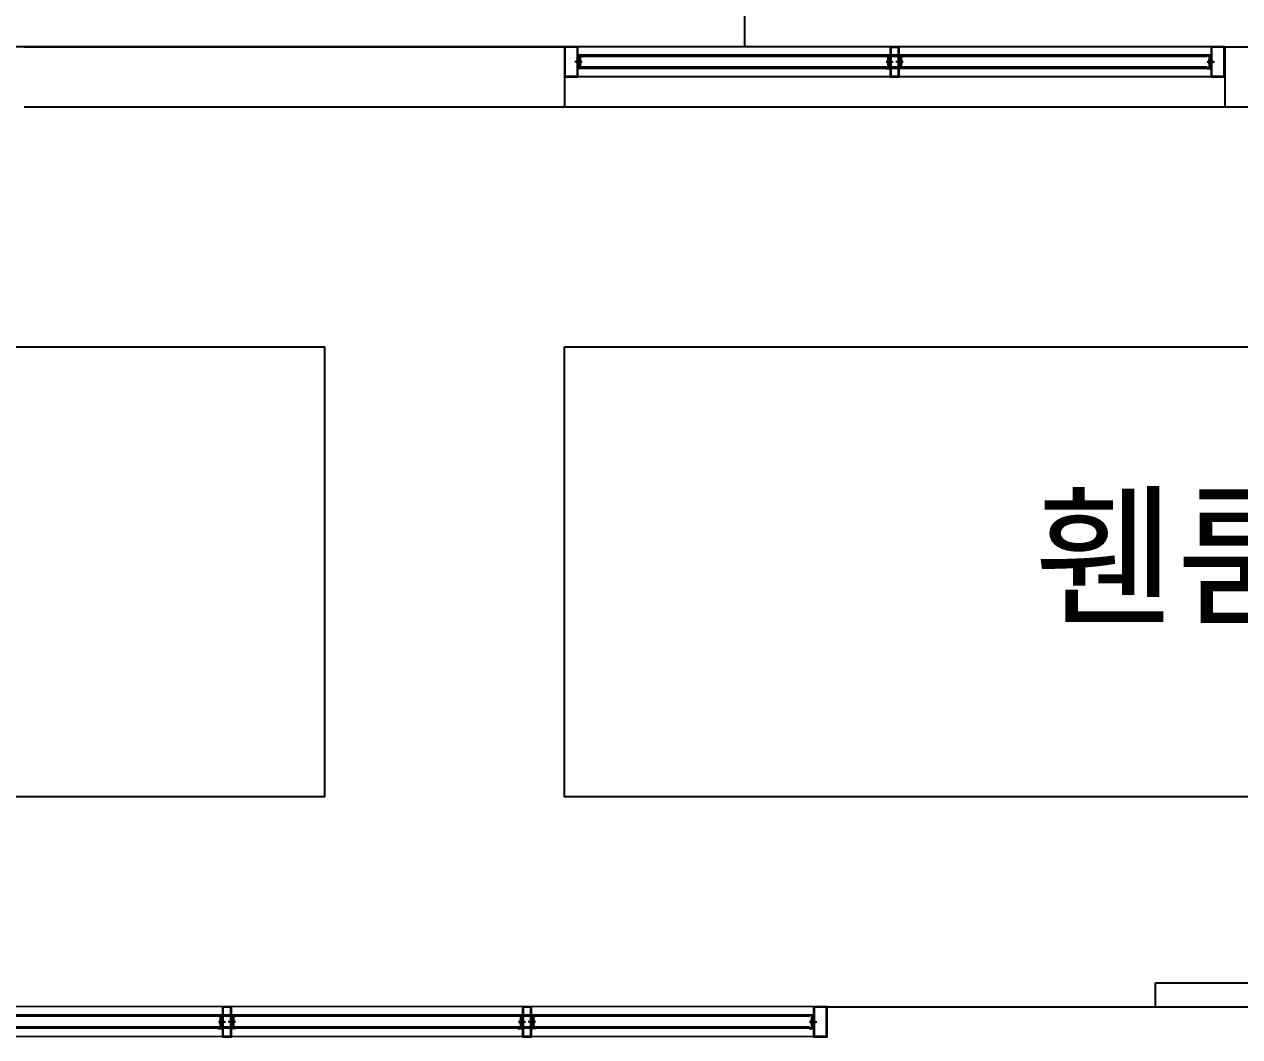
# Model space of a CAD drawing. Header units: millimetres. Extents: x -105683 to 94728, y -31127 to 151123.
# Drawn here: x 55775 to 59825, y -205 to 3170 of the extents above; entities that cross this region are included whole.
import ezdxf
from ezdxf.enums import TextEntityAlignment as Align

# ---------------------------------------------------------------- set-up
doc = ezdxf.new("R2010")
doc.units = ezdxf.units.MM
doc.layers.add('e-plan', color=9, linetype='Continuous')
doc.styles.add('xr_plan$0$USUN', font='malgun_0.ttf')

# ---------------------------------------------------------------- blocks, each defined once
blk = doc.blocks.new('xr_plan$0$확장형주차')
at = {"layer": 'e-plan'}
for p, q in [((2500, 5100), (2500, 0)), ((2500, 0), (0, 0))]:
    blk.add_line(p, q, dxfattribs=at)
blk = doc.blocks.new('Xref-지하1층')
at = {"layer": 'e-plan', "linetype": 'Continuous'}
for p, q in [((59300, 15000), (61100, 15000)), ((61100, 15000), (61100, 14800)), ((63300, 15000), (63300, 14800)), ((63300, 15000), (65100, 15000)), ((59300, 14800), (61100, 14800)), ((61100, 14800), (63300, 14800)), ((63300, 14800), (65100, 14800))]:
    blk.add_line(p, q, dxfattribs=at)
at = {"layer": 'e-plan'}
for p, q in [((63255, 15000), (61145, 15000)), ((63298.4, 14998.4), (63256.6, 14998.4)), ((61158.1, 14949.9), (61134.4, 14949.9)), ((61158.1, 14949.9), (61134.4, 14949.9)), ((61139.1, 14951.3), (61138.9, 14951.1)), ((61139.1, 14951.3), (61138.9, 14951.1)), ((61138.9, 14950.3), (61138.9, 14951.1)), ((61138.9, 14950.3), (61138.9, 14951.1)), ((61138.9, 14948.7), (61138.9, 14949.5)), ((61138.9, 14948.7), (61138.9, 14949.5)), ((61139.1, 14948.5), (61138.9, 14948.7)), ((61139.1, 14948.5), (61138.9, 14948.7)), ((61139.6, 14951.8), (61139.4, 14951.6)), ((61139.6, 14951.8), (61139.4, 14951.6)), ((61139.6, 14948), (61139.4, 14948.2)), ((61139.6, 14948), (61139.4, 14948.2)), ((61139.6, 14951.8), (61140.9, 14951.8)), ((61139.6, 14950.6), (61139.6, 14951.8)), ((61139.6, 14951.8), (61140.9, 14951.8)), ((61139.6, 14950.6), (61139.6, 14951.8)), ((61139.6, 14951), (61140.9, 14951)), ((61139.6, 14951), (61140.9, 14951)), ((61139.6, 14948), (61139.6, 14949.2)), ((61139.6, 14948), (61139.6, 14949.2)), ((61139.6, 14948.8), (61140.9, 14948.8)), ((61139.6, 14948.8), (61140.9, 14948.8)), ((61139.6, 14948), (61140.9, 14948)), ((61139.6, 14948), (61140.9, 14948)), ((61142.4, 14951.8), (61145, 14951.8)), ((61142.4, 14951.8), (61145, 14951.8)), ((61142.4, 14951), (61145, 14951)), ((61142.4, 14951), (61145, 14951)), ((61142.4, 14948.8), (61145, 14948.8)), ((61142.4, 14948.8), (61145, 14948.8)), ((61142.4, 14948), (61145, 14948)), ((61142.4, 14948), (61145, 14948)), ((63240, 14972.2), (61145, 14972.2)), ((61145, 14970.2), (61145, 14972.2)), ((61145, 14972.2), (61160, 14972.2)), ((61145, 14970.2), (61145, 14972.2)), ((61145, 14972.2), (61160, 14972.2)), ((61146.6, 14970.2), (61145, 14970.2)), ((61146.6, 14970.2), (61145, 14970.2)), ((63240, 14968), (61145, 14968)), ((61146.6, 14970.6), (61150.4, 14970.6)), ((61146.6, 14970.2), (61146.6, 14970.6)), ((61146.6, 14970.6), (61150.4, 14970.6)), ((61146.6, 14970.2), (61146.6, 14970.6)), ((61146.6, 14951.8), (61149.2, 14951.8)), ((61146.6, 14951.8), (61149.2, 14951.8)), ((61146.6, 14951), (61149.2, 14951)), ((61146.6, 14951), (61149.2, 14951)), ((61146.6, 14948.8), (61149.2, 14948.8)), ((61146.6, 14948.8), (61149.2, 14948.8)), ((61146.6, 14948), (61149.2, 14948)), ((61146.6, 14948), (61149.2, 14948)), ((61150.4, 14970.6), (61150.4, 14929.4)), ((61150.4, 14970.6), (61150.4, 14929.4)), ((61150.7, 14951.8), (61152, 14951.8)), ((61150.7, 14951.8), (61152, 14951.8)), ((61150.7, 14951), (61152, 14951)), ((61150.7, 14951), (61152, 14951)), ((61150.7, 14948.8), (61152, 14948.8)), ((61150.7, 14948.8), (61152, 14948.8)), ((61150.7, 14948), (61152, 14948)), ((61150.7, 14948), (61152, 14948)), ((61152, 14970.6), (61158.4, 14970.6)), ((61152, 14970.6), (61152, 14929.4)), ((61152, 14970.6), (61158.4, 14970.6)), ((61152, 14970.6), (61152, 14929.4)), ((61152, 14953.7), (61152, 14946.1)), ((61153.2, 14953.7), (61152, 14953.7)), ((61152, 14953.7), (61152, 14946.1)), ((61153.2, 14953.7), (61152, 14953.7)), ((61152, 14946.1), (61153.2, 14946.1)), ((61152, 14946.1), (61153.2, 14946.1)), ((61153.2, 14953.7), (61154, 14953.5)), ((61153.2, 14953.7), (61154, 14953.5)), ((61154, 14946.3), (61153.2, 14946.1)), ((61154, 14946.3), (61153.2, 14946.1)), ((61153.3, 14950.1), (61154.2, 14950.5)), ((61153.3, 14950.1), (61154.2, 14950.5)), ((61153.3, 14950.1), (61153.3, 14949.7)), ((61153.3, 14950.1), (61153.3, 14949.7)), ((61153.3, 14949.7), (61154.2, 14949.4)), ((61153.3, 14949.7), (61154.2, 14949.4)), ((61154, 14953.5), (61154.7, 14953)), ((61154, 14953.5), (61154.7, 14953)), ((61154.7, 14946.8), (61154, 14946.3)), ((61154.7, 14946.8), (61154, 14946.3)), ((61154.2, 14950.5), (61154.8, 14951.2)), ((61154.2, 14950.5), (61154.8, 14951.2)), ((61154.2, 14949.4), (61154.9, 14948.5)), ((61154.2, 14949.4), (61154.9, 14948.5)), ((61154.7, 14953), (61155.2, 14952.3)), ((61154.7, 14953), (61155.2, 14952.3)), ((61155.2, 14947.5), (61154.7, 14946.8)), ((61155.2, 14947.5), (61154.7, 14946.8)), ((61154.8, 14951.2), (61155.2, 14952.3)), ((61154.8, 14951.2), (61155.2, 14952.3)), ((61154.9, 14948.5), (61155.2, 14947.5)), ((61154.9, 14948.5), (61155.2, 14947.5)), ((61155.2, 14952.3), (61155.4, 14950.8)), ((61155.2, 14952.3), (61155.4, 14950.8)), ((61155.4, 14949), (61155.2, 14947.5)), ((61155.4, 14949), (61155.2, 14947.5)), ((61155.4, 14950.8), (61155.4, 14949)), ((61155.4, 14950.8), (61155.4, 14949)), ((61158.4, 14970.6), (61158.4, 14968)), ((61158.4, 14970.6), (61158.4, 14968)), ((61158.4, 14968), (61160, 14968)), ((61158.4, 14968), (61160, 14968)), ((61160, 14972.2), (61160, 14968)), ((61160, 14972.2), (61160, 14968)), ((62185, 14972.2), (62170, 14972.2)), ((62170, 14972.2), (62170, 14968)), ((62185, 14972.2), (62170, 14972.2)), ((62170, 14972.2), (62170, 14968)), ((62171.6, 14968), (62170, 14968)), ((62171.6, 14968), (62170, 14968)), ((62171.6, 14970.6), (62171.6, 14968)), ((62178, 14970.6), (62171.6, 14970.6)), ((62171.6, 14970.6), (62171.6, 14968)), ((62178, 14970.6), (62171.6, 14970.6)), ((62171.9, 14949.9), (62195.6, 14949.9)), ((62171.9, 14949.9), (62195.6, 14949.9)), ((62174.8, 14952.3), (62174.6, 14950.8)), ((62174.8, 14952.3), (62174.6, 14950.8)), ((62174.6, 14950.8), (62174.6, 14949)), ((62174.6, 14950.8), (62174.6, 14949)), ((62174.6, 14949), (62174.8, 14947.5)), ((62174.6, 14949), (62174.8, 14947.5)), ((62175.3, 14953), (62174.8, 14952.3)), ((62175.3, 14953), (62174.8, 14952.3)), ((62175.2, 14951.2), (62174.8, 14952.3)), ((62175.2, 14951.2), (62174.8, 14952.3)), ((62175.1, 14948.5), (62174.8, 14947.5)), ((62175.1, 14948.5), (62174.8, 14947.5)), ((62174.8, 14947.5), (62175.3, 14946.8)), ((62174.8, 14947.5), (62175.3, 14946.8)), ((62175.8, 14949.4), (62175.1, 14948.5)), ((62175.8, 14949.4), (62175.1, 14948.5)), ((62175.8, 14950.5), (62175.2, 14951.2)), ((62175.8, 14950.5), (62175.2, 14951.2)), ((62176, 14953.5), (62175.3, 14953)), ((62176, 14953.5), (62175.3, 14953)), ((62175.3, 14946.8), (62176, 14946.3)), ((62175.3, 14946.8), (62176, 14946.3)), ((62176.7, 14950.1), (62175.8, 14950.5)), ((62176.7, 14950.1), (62175.8, 14950.5)), ((62176.7, 14949.7), (62175.8, 14949.4)), ((62176.7, 14949.7), (62175.8, 14949.4)), ((62176.8, 14953.7), (62176, 14953.5)), ((62176.8, 14953.7), (62176, 14953.5)), ((62176, 14946.3), (62176.8, 14946.1)), ((62176, 14946.3), (62176.8, 14946.1)), ((62176.7, 14950.1), (62176.7, 14949.7)), ((62176.7, 14950.1), (62176.7, 14949.7)), ((62176.8, 14953.7), (62178, 14953.7)), ((62176.8, 14953.7), (62178, 14953.7)), ((62178, 14946.1), (62176.8, 14946.1)), ((62178, 14946.1), (62176.8, 14946.1)), ((62178, 14970.6), (62178, 14929.4)), ((62178, 14970.6), (62178, 14929.4)), ((62178, 14953.7), (62178, 14946.1)), ((62178, 14953.7), (62178, 14946.1)), ((62179.3, 14951.8), (62178, 14951.8)), ((62179.3, 14951.8), (62178, 14951.8)), ((62179.3, 14951), (62178, 14951)), ((62179.3, 14951), (62178, 14951)), ((62179.3, 14948.8), (62178, 14948.8)), ((62179.3, 14948.8), (62178, 14948.8)), ((62179.3, 14948), (62178, 14948)), ((62179.3, 14948), (62178, 14948)), ((62183.4, 14970.6), (62179.6, 14970.6)), ((62179.6, 14970.6), (62179.6, 14929.4)), ((62183.4, 14970.6), (62179.6, 14970.6)), ((62179.6, 14970.6), (62179.6, 14929.4)), ((62183.5, 14951.8), (62180.8, 14951.8)), ((62183.5, 14951.8), (62180.8, 14951.8)), ((62183.5, 14951), (62180.8, 14951)), ((62183.5, 14951), (62180.8, 14951)), ((62183.5, 14948.8), (62180.8, 14948.8)), ((62183.5, 14948.8), (62180.8, 14948.8)), ((62183.5, 14948), (62180.8, 14948)), ((62183.5, 14948), (62180.8, 14948)), ((62183.4, 14970.2), (62183.4, 14970.6)), ((62183.4, 14970.2), (62183.4, 14970.6)), ((62183.4, 14970.2), (62185, 14970.2)), ((62183.4, 14970.2), (62185, 14970.2)), ((62185, 14970.2), (62185, 14972.2)), ((62185, 14970.2), (62185, 14972.2)), ((62187.6, 14951.8), (62185, 14951.8)), ((62187.6, 14951.8), (62185, 14951.8)), ((62187.6, 14951), (62185, 14951)), ((62187.6, 14951), (62185, 14951)), ((62187.6, 14948.8), (62185, 14948.8)), ((62187.6, 14948.8), (62185, 14948.8)), ((62187.6, 14948), (62185, 14948)), ((62187.6, 14948), (62185, 14948)), ((62190.4, 14951.8), (62189.1, 14951.8)), ((62190.4, 14951.8), (62189.1, 14951.8)), ((62190.4, 14951), (62189.1, 14951)), ((62190.4, 14951), (62189.1, 14951)), ((62190.4, 14948.8), (62189.1, 14948.8)), ((62190.4, 14948.8), (62189.1, 14948.8)), ((62190.4, 14948), (62189.1, 14948)), ((62190.4, 14948), (62189.1, 14948)), ((62190.4, 14950.6), (62190.4, 14951.8)), ((62190.4, 14951.8), (62190.6, 14951.6)), ((62190.4, 14950.6), (62190.4, 14951.8)), ((62190.4, 14951.8), (62190.6, 14951.6)), ((62190.4, 14948), (62190.4, 14949.2)), ((62190.4, 14948), (62190.4, 14949.2)), ((62190.4, 14948), (62190.6, 14948.2)), ((62190.4, 14948), (62190.6, 14948.2)), ((62190.9, 14951.3), (62191.1, 14951.1)), ((62190.9, 14951.3), (62191.1, 14951.1)), ((62190.9, 14948.5), (62191.1, 14948.7)), ((62190.9, 14948.5), (62191.1, 14948.7)), ((62191.1, 14950.3), (62191.1, 14951.1)), ((62191.1, 14950.3), (62191.1, 14951.1)), ((62191.1, 14948.7), (62191.1, 14949.5)), ((62191.1, 14948.7), (62191.1, 14949.5)), ((62228.1, 14949.9), (62204.4, 14949.9)), ((62228.1, 14949.9), (62204.4, 14949.9)), ((62209.1, 14951.3), (62208.9, 14951.1)), ((62209.1, 14951.3), (62208.9, 14951.1)), ((62208.9, 14950.3), (62208.9, 14951.1)), ((62208.9, 14950.3), (62208.9, 14951.1)), ((62208.9, 14948.7), (62208.9, 14949.5)), ((62208.9, 14948.7), (62208.9, 14949.5)), ((62209.1, 14948.5), (62208.9, 14948.7)), ((62209.1, 14948.5), (62208.9, 14948.7)), ((62209.6, 14951.8), (62209.4, 14951.6)), ((62209.6, 14951.8), (62209.4, 14951.6)), ((62209.6, 14948), (62209.4, 14948.2)), ((62209.6, 14948), (62209.4, 14948.2)), ((62209.6, 14951.8), (62210.9, 14951.8)), ((62209.6, 14950.6), (62209.6, 14951.8)), ((62209.6, 14951.8), (62210.9, 14951.8)), ((62209.6, 14950.6), (62209.6, 14951.8)), ((62209.6, 14951), (62210.9, 14951)), ((62209.6, 14951), (62210.9, 14951)), ((62209.6, 14948), (62209.6, 14949.2)), ((62209.6, 14948), (62209.6, 14949.2)), ((62209.6, 14948.8), (62210.9, 14948.8)), ((62209.6, 14948.8), (62210.9, 14948.8)), ((62209.6, 14948), (62210.9, 14948)), ((62209.6, 14948), (62210.9, 14948)), ((62212.4, 14951.8), (62215, 14951.8)), ((62212.4, 14951.8), (62215, 14951.8)), ((62212.4, 14951), (62215, 14951)), ((62212.4, 14951), (62215, 14951)), ((62212.4, 14948.8), (62215, 14948.8)), ((62212.4, 14948.8), (62215, 14948.8)), ((62212.4, 14948), (62215, 14948)), ((62212.4, 14948), (62215, 14948)), ((62215, 14970.2), (62215, 14972.2)), ((62215, 14972.2), (62230, 14972.2)), ((62215, 14970.2), (62215, 14972.2)), ((62215, 14972.2), (62230, 14972.2)), ((62216.6, 14970.2), (62215, 14970.2)), ((62216.6, 14970.2), (62215, 14970.2)), ((62216.6, 14970.6), (62220.4, 14970.6)), ((62216.6, 14970.2), (62216.6, 14970.6)), ((62216.6, 14970.6), (62220.4, 14970.6)), ((62216.6, 14970.2), (62216.6, 14970.6)), ((62216.6, 14951.8), (62219.2, 14951.8)), ((62216.6, 14951.8), (62219.2, 14951.8)), ((62216.6, 14951), (62219.2, 14951)), ((62216.6, 14951), (62219.2, 14951)), ((62216.6, 14948.8), (62219.2, 14948.8)), ((62216.6, 14948.8), (62219.2, 14948.8)), ((62216.6, 14948), (62219.2, 14948)), ((62216.6, 14948), (62219.2, 14948)), ((62220.4, 14970.6), (62220.4, 14929.4)), ((62220.4, 14970.6), (62220.4, 14929.4)), ((62220.7, 14951.8), (62222, 14951.8)), ((62220.7, 14951.8), (62222, 14951.8)), ((62220.7, 14951), (62222, 14951)), ((62220.7, 14951), (62222, 14951)), ((62220.7, 14948.8), (62222, 14948.8)), ((62220.7, 14948.8), (62222, 14948.8)), ((62220.7, 14948), (62222, 14948)), ((62220.7, 14948), (62222, 14948)), ((62222, 14970.6), (62228.4, 14970.6)), ((62222, 14970.6), (62222, 14929.4)), ((62222, 14970.6), (62228.4, 14970.6)), ((62222, 14970.6), (62222, 14929.4)), ((62222, 14953.7), (62222, 14946.1)), ((62223.2, 14953.7), (62222, 14953.7)), ((62222, 14953.7), (62222, 14946.1)), ((62223.2, 14953.7), (62222, 14953.7)), ((62222, 14946.1), (62223.2, 14946.1)), ((62222, 14946.1), (62223.2, 14946.1)), ((62223.2, 14953.7), (62224, 14953.5)), ((62223.2, 14953.7), (62224, 14953.5)), ((62224, 14946.3), (62223.2, 14946.1)), ((62224, 14946.3), (62223.2, 14946.1)), ((62223.3, 14950.1), (62224.2, 14950.5)), ((62223.3, 14950.1), (62224.2, 14950.5)), ((62223.3, 14950.1), (62223.3, 14949.7)), ((62223.3, 14950.1), (62223.3, 14949.7)), ((62223.3, 14949.7), (62224.2, 14949.4)), ((62223.3, 14949.7), (62224.2, 14949.4)), ((62224, 14953.5), (62224.7, 14953)), ((62224, 14953.5), (62224.7, 14953)), ((62224.7, 14946.8), (62224, 14946.3)), ((62224.7, 14946.8), (62224, 14946.3)), ((62224.2, 14950.5), (62224.8, 14951.2)), ((62224.2, 14950.5), (62224.8, 14951.2)), ((62224.2, 14949.4), (62224.9, 14948.5)), ((62224.2, 14949.4), (62224.9, 14948.5)), ((62224.7, 14953), (62225.2, 14952.3)), ((62224.7, 14953), (62225.2, 14952.3)), ((62225.2, 14947.5), (62224.7, 14946.8)), ((62225.2, 14947.5), (62224.7, 14946.8)), ((62224.8, 14951.2), (62225.2, 14952.3)), ((62224.8, 14951.2), (62225.2, 14952.3)), ((62224.9, 14948.5), (62225.2, 14947.5)), ((62224.9, 14948.5), (62225.2, 14947.5)), ((62225.2, 14952.3), (62225.4, 14950.8)), ((62225.2, 14952.3), (62225.4, 14950.8)), ((62225.4, 14949), (62225.2, 14947.5)), ((62225.4, 14949), (62225.2, 14947.5)), ((62225.4, 14950.8), (62225.4, 14949)), ((62225.4, 14950.8), (62225.4, 14949)), ((62228.4, 14970.6), (62228.4, 14968)), ((62228.4, 14970.6), (62228.4, 14968)), ((62228.4, 14968), (62230, 14968)), ((62228.4, 14968), (62230, 14968)), ((62230, 14972.2), (62230, 14968)), ((62230, 14972.2), (62230, 14968)), ((63255, 14972.2), (63240, 14972.2)), ((63240, 14972.2), (63240, 14968)), ((63255, 14972.2), (63240, 14972.2)), ((63240, 14972.2), (63240, 14968)), ((63241.6, 14968), (63240, 14968)), ((63241.6, 14968), (63240, 14968)), ((63248, 14970.6), (63241.6, 14970.6)), ((63241.6, 14970.6), (63241.6, 14968)), ((63248, 14970.6), (63241.6, 14970.6)), ((63241.6, 14970.6), (63241.6, 14968)), ((63241.9, 14949.9), (63265.6, 14949.9)), ((63241.9, 14949.9), (63265.6, 14949.9)), ((63244.8, 14952.3), (63244.6, 14950.8)), ((63244.8, 14952.3), (63244.6, 14950.8)), ((63244.6, 14950.8), (63244.6, 14949)), ((63244.6, 14950.8), (63244.6, 14949)), ((63244.6, 14949), (63244.8, 14947.5)), ((63244.6, 14949), (63244.8, 14947.5)), ((63245.3, 14953), (63244.8, 14952.3)), ((63245.3, 14953), (63244.8, 14952.3)), ((63245.2, 14951.2), (63244.8, 14952.3)), ((63245.2, 14951.2), (63244.8, 14952.3)), ((63245.1, 14948.5), (63244.8, 14947.5)), ((63245.1, 14948.5), (63244.8, 14947.5)), ((63244.8, 14947.5), (63245.3, 14946.8)), ((63244.8, 14947.5), (63245.3, 14946.8)), ((63245.8, 14949.4), (63245.1, 14948.5)), ((63245.8, 14949.4), (63245.1, 14948.5)), ((63245.8, 14950.5), (63245.2, 14951.2)), ((63245.8, 14950.5), (63245.2, 14951.2)), ((63246, 14953.5), (63245.3, 14953)), ((63246, 14953.5), (63245.3, 14953)), ((63245.3, 14946.8), (63246, 14946.3)), ((63245.3, 14946.8), (63246, 14946.3)), ((63246.7, 14950.1), (63245.8, 14950.5)), ((63246.7, 14950.1), (63245.8, 14950.5)), ((63246.7, 14949.7), (63245.8, 14949.4)), ((63246.7, 14949.7), (63245.8, 14949.4)), ((63246.8, 14953.7), (63246, 14953.5)), ((63246.8, 14953.7), (63246, 14953.5)), ((63246, 14946.3), (63246.8, 14946.1)), ((63246, 14946.3), (63246.8, 14946.1)), ((63246.7, 14950.1), (63246.7, 14949.7)), ((63246.7, 14950.1), (63246.7, 14949.7)), ((63246.8, 14953.7), (63248, 14953.7)), ((63246.8, 14953.7), (63248, 14953.7)), ((63248, 14946.1), (63246.8, 14946.1)), ((63248, 14946.1), (63246.8, 14946.1)), ((63248, 14970.6), (63248, 14929.4)), ((63248, 14970.6), (63248, 14929.4)), ((63248, 14953.7), (63248, 14946.1)), ((63248, 14953.7), (63248, 14946.1)), ((63249.3, 14951.8), (63248, 14951.8)), ((63249.3, 14951.8), (63248, 14951.8)), ((63249.3, 14951), (63248, 14951)), ((63249.3, 14951), (63248, 14951)), ((63249.3, 14948.8), (63248, 14948.8)), ((63249.3, 14948.8), (63248, 14948.8)), ((63249.3, 14948), (63248, 14948)), ((63249.3, 14948), (63248, 14948)), ((63253.4, 14970.6), (63249.6, 14970.6)), ((63249.6, 14970.6), (63249.6, 14929.4)), ((63253.4, 14970.6), (63249.6, 14970.6)), ((63249.6, 14970.6), (63249.6, 14929.4)), ((63253.5, 14951.8), (63250.8, 14951.8)), ((63253.5, 14951.8), (63250.8, 14951.8)), ((63253.5, 14951), (63250.8, 14951)), ((63253.5, 14951), (63250.8, 14951)), ((63253.5, 14948.8), (63250.8, 14948.8)), ((63253.5, 14948.8), (63250.8, 14948.8)), ((63253.5, 14948), (63250.8, 14948)), ((63253.5, 14948), (63250.8, 14948)), ((63253.4, 14970.2), (63253.4, 14970.6)), ((63253.4, 14970.2), (63253.4, 14970.6)), ((63253.4, 14970.2), (63255, 14970.2)), ((63253.4, 14970.2), (63255, 14970.2)), ((63255, 14970.2), (63255, 14972.2)), ((63255, 14970.2), (63255, 14972.2)), ((63257.6, 14951.8), (63255, 14951.8)), ((63257.6, 14951.8), (63255, 14951.8)), ((63257.6, 14951), (63255, 14951)), ((63257.6, 14951), (63255, 14951)), ((63257.6, 14948.8), (63255, 14948.8)), ((63257.6, 14948.8), (63255, 14948.8)), ((63257.6, 14948), (63255, 14948)), ((63257.6, 14948), (63255, 14948)), ((63260.4, 14951.8), (63259.1, 14951.8)), ((63260.4, 14951.8), (63259.1, 14951.8)), ((63260.4, 14951), (63259.1, 14951)), ((63260.4, 14951), (63259.1, 14951)), ((63260.4, 14948.8), (63259.1, 14948.8)), ((63260.4, 14948.8), (63259.1, 14948.8)), ((63260.4, 14948), (63259.1, 14948)), ((63260.4, 14948), (63259.1, 14948)), ((63260.4, 14950.6), (63260.4, 14951.8)), ((63260.4, 14951.8), (63260.6, 14951.6)), ((63260.4, 14950.6), (63260.4, 14951.8)), ((63260.4, 14951.8), (63260.6, 14951.6)), ((63260.4, 14948), (63260.4, 14949.2)), ((63260.4, 14948), (63260.4, 14949.2)), ((63260.4, 14948), (63260.6, 14948.2)), ((63260.4, 14948), (63260.6, 14948.2)), ((63260.9, 14951.3), (63261.1, 14951.1)), ((63260.9, 14951.3), (63261.1, 14951.1)), ((63260.9, 14948.5), (63261.1, 14948.7)), ((63260.9, 14948.5), (63261.1, 14948.7)), ((63261.1, 14950.3), (63261.1, 14951.1)), ((63261.1, 14950.3), (63261.1, 14951.1)), ((63261.1, 14948.7), (63261.1, 14949.5)), ((63261.1, 14948.7), (63261.1, 14949.5)), ((63240, 14932), (61145, 14932)), ((61145, 14927.8), (61145, 14929.8)), ((61146.6, 14929.8), (61145, 14929.8)), ((61145, 14927.8), (61145, 14929.8)), ((61146.6, 14929.8), (61145, 14929.8)), ((63240, 14927.8), (61145, 14927.8)), ((61160, 14927.8), (61145, 14927.8)), ((61160, 14927.8), (61145, 14927.8)), ((61146.6, 14929.4), (61146.6, 14929.8)), ((61146.6, 14929.4), (61146.6, 14929.8)), ((61150.4, 14929.4), (61146.6, 14929.4)), ((61150.4, 14929.4), (61146.6, 14929.4)), ((61158.4, 14929.4), (61152, 14929.4)), ((61158.4, 14929.4), (61152, 14929.4)), ((61158.4, 14932), (61158.4, 14929.4)), ((61158.4, 14932), (61160, 14932)), ((61158.4, 14932), (61158.4, 14929.4)), ((61158.4, 14932), (61160, 14932)), ((61160, 14932), (61160, 14927.8)), ((61160, 14932), (61160, 14927.8)), ((62170, 14932), (62170, 14927.8)), ((62171.6, 14932), (62170, 14932)), ((62170, 14932), (62170, 14927.8)), ((62171.6, 14932), (62170, 14932)), ((62170, 14927.8), (62185, 14927.8)), ((62170, 14927.8), (62185, 14927.8)), ((62171.6, 14932), (62171.6, 14929.4)), ((62171.6, 14932), (62171.6, 14929.4)), ((62171.6, 14929.4), (62178, 14929.4)), ((62171.6, 14929.4), (62178, 14929.4)), ((62179.6, 14929.4), (62183.4, 14929.4)), ((62179.6, 14929.4), (62183.4, 14929.4)), ((62183.4, 14929.4), (62183.4, 14929.8)), ((62183.4, 14929.8), (62185, 14929.8)), ((62183.4, 14929.4), (62183.4, 14929.8)), ((62183.4, 14929.8), (62185, 14929.8)), ((62185, 14927.8), (62185, 14929.8)), ((62185, 14927.8), (62185, 14929.8)), ((62215, 14927.8), (62215, 14929.8)), ((62216.6, 14929.8), (62215, 14929.8)), ((62215, 14927.8), (62215, 14929.8)), ((62216.6, 14929.8), (62215, 14929.8)), ((62230, 14927.8), (62215, 14927.8)), ((62230, 14927.8), (62215, 14927.8)), ((62216.6, 14929.4), (62216.6, 14929.8)), ((62216.6, 14929.4), (62216.6, 14929.8)), ((62220.4, 14929.4), (62216.6, 14929.4)), ((62220.4, 14929.4), (62216.6, 14929.4)), ((62228.4, 14929.4), (62222, 14929.4)), ((62228.4, 14929.4), (62222, 14929.4)), ((62228.4, 14932), (62228.4, 14929.4)), ((62228.4, 14932), (62230, 14932)), ((62228.4, 14932), (62228.4, 14929.4)), ((62228.4, 14932), (62230, 14932)), ((62230, 14932), (62230, 14927.8)), ((62230, 14932), (62230, 14927.8)), ((63240, 14932), (63240, 14927.8)), ((63241.6, 14932), (63240, 14932)), ((63240, 14932), (63240, 14927.8)), ((63241.6, 14932), (63240, 14932)), ((63240, 14927.8), (63255, 14927.8)), ((63240, 14927.8), (63255, 14927.8)), ((63241.6, 14932), (63241.6, 14929.4)), ((63241.6, 14932), (63241.6, 14929.4)), ((63241.6, 14929.4), (63248, 14929.4)), ((63241.6, 14929.4), (63248, 14929.4)), ((63249.6, 14929.4), (63253.4, 14929.4)), ((63249.6, 14929.4), (63253.4, 14929.4)), ((63253.4, 14929.4), (63253.4, 14929.8)), ((63253.4, 14929.8), (63255, 14929.8)), ((63253.4, 14929.4), (63253.4, 14929.8)), ((63253.4, 14929.8), (63255, 14929.8)), ((63255, 14927.8), (63255, 14929.8)), ((63255, 14927.8), (63255, 14929.8)), ((63255, 14900), (61145, 14900)), ((63255, 14900), (63300, 14900)), ((63256.6, 14901.6), (63298.4, 14901.6)), ((63070, 11800), (63070, 11880)), ((63070, 11880), (69100, 11880)), ((61930, 11800), (58020, 11800.5)), ((61975, 11800), (70750, 11800)), ((61915, 11772.2), (58020, 11772.8)), ((61915, 11768), (58020, 11768.6)), ((59960, 11772.2), (59945, 11772.2)), ((59945, 11772.2), (59945, 11768)), ((59960, 11772.2), (59945, 11772.2)), ((59945, 11772.2), (59945, 11768)), ((59946.6, 11768), (59945, 11768)), ((59946.6, 11768), (59945, 11768)), ((59946.6, 11770.6), (59946.6, 11768)), ((59953, 11770.6), (59946.6, 11770.6)), ((59946.6, 11770.6), (59946.6, 11768)), ((59953, 11770.6), (59946.6, 11770.6)), ((59946.9, 11749.9), (59970.6, 11749.9)), ((59946.9, 11749.9), (59970.6, 11749.9)), ((59949.8, 11752.3), (59949.6, 11750.8)), ((59949.8, 11752.3), (59949.6, 11750.8)), ((59949.6, 11750.8), (59949.6, 11749)), ((59949.6, 11750.8), (59949.6, 11749)), ((59949.6, 11749), (59949.8, 11747.5)), ((59949.6, 11749), (59949.8, 11747.5)), ((59950.3, 11753), (59949.8, 11752.3)), ((59950.3, 11753), (59949.8, 11752.3)), ((59950.2, 11751.2), (59949.8, 11752.3)), ((59950.2, 11751.2), (59949.8, 11752.3)), ((59950.1, 11748.5), (59949.8, 11747.5)), ((59950.1, 11748.5), (59949.8, 11747.5)), ((59949.8, 11747.5), (59950.3, 11746.8)), ((59949.8, 11747.5), (59950.3, 11746.8)), ((59950.8, 11749.4), (59950.1, 11748.5)), ((59950.8, 11749.4), (59950.1, 11748.5)), ((59950.8, 11750.5), (59950.2, 11751.2)), ((59950.8, 11750.5), (59950.2, 11751.2)), ((59951, 11753.5), (59950.3, 11753)), ((59951, 11753.5), (59950.3, 11753)), ((59950.3, 11746.8), (59951, 11746.3)), ((59950.3, 11746.8), (59951, 11746.3)), ((59951.7, 11750.1), (59950.8, 11750.5)), ((59951.7, 11750.1), (59950.8, 11750.5)), ((59951.7, 11749.7), (59950.8, 11749.4)), ((59951.7, 11749.7), (59950.8, 11749.4)), ((59951.8, 11753.7), (59951, 11753.5)), ((59951.8, 11753.7), (59951, 11753.5)), ((59951, 11746.3), (59951.8, 11746.1)), ((59951, 11746.3), (59951.8, 11746.1)), ((59951.7, 11750.1), (59951.7, 11749.7)), ((59951.7, 11750.1), (59951.7, 11749.7)), ((59951.8, 11753.7), (59953, 11753.7)), ((59951.8, 11753.7), (59953, 11753.7)), ((59953, 11746.1), (59951.8, 11746.1)), ((59953, 11746.1), (59951.8, 11746.1)), ((59953, 11770.6), (59953, 11729.4)), ((59953, 11770.6), (59953, 11729.4)), ((59953, 11753.7), (59953, 11746.1)), ((59953, 11753.7), (59953, 11746.1)), ((59954.3, 11751.8), (59953, 11751.8)), ((59954.3, 11751.8), (59953, 11751.8)), ((59954.3, 11751), (59953, 11751)), ((59954.3, 11751), (59953, 11751)), ((59954.3, 11748.8), (59953, 11748.8)), ((59954.3, 11748.8), (59953, 11748.8)), ((59954.3, 11748), (59953, 11748)), ((59954.3, 11748), (59953, 11748)), ((59958.4, 11770.6), (59954.6, 11770.6)), ((59954.6, 11770.6), (59954.6, 11729.4)), ((59958.4, 11770.6), (59954.6, 11770.6)), ((59954.6, 11770.6), (59954.6, 11729.4)), ((59958.5, 11751.8), (59955.8, 11751.8)), ((59958.5, 11751.8), (59955.8, 11751.8)), ((59958.5, 11751), (59955.8, 11751)), ((59958.5, 11751), (59955.8, 11751)), ((59958.5, 11748.8), (59955.8, 11748.8)), ((59958.5, 11748.8), (59955.8, 11748.8)), ((59958.5, 11748), (59955.8, 11748)), ((59958.5, 11748), (59955.8, 11748)), ((59958.4, 11770.2), (59958.4, 11770.6)), ((59958.4, 11770.2), (59958.4, 11770.6)), ((59958.4, 11770.2), (59960, 11770.2)), ((59958.4, 11770.2), (59960, 11770.2)), ((59960, 11770.2), (59960, 11772.2)), ((59960, 11770.2), (59960, 11772.2)), ((59962.6, 11751.8), (59960, 11751.8)), ((59962.6, 11751.8), (59960, 11751.8)), ((59962.6, 11751), (59960, 11751)), ((59962.6, 11751), (59960, 11751)), ((59962.6, 11748.8), (59960, 11748.8)), ((59962.6, 11748.8), (59960, 11748.8)), ((59962.6, 11748), (59960, 11748)), ((59962.6, 11748), (59960, 11748)), ((59965.4, 11751.8), (59964.1, 11751.8)), ((59965.4, 11751.8), (59964.1, 11751.8)), ((59965.4, 11751), (59964.1, 11751)), ((59965.4, 11751), (59964.1, 11751)), ((59965.4, 11748.8), (59964.1, 11748.8)), ((59965.4, 11748.8), (59964.1, 11748.8)), ((59965.4, 11748), (59964.1, 11748)), ((59965.4, 11748), (59964.1, 11748)), ((59965.4, 11750.6), (59965.4, 11751.8)), ((59965.4, 11751.8), (59965.6, 11751.6)), ((59965.4, 11750.6), (59965.4, 11751.8)), ((59965.4, 11751.8), (59965.6, 11751.6)), ((59965.4, 11748), (59965.4, 11749.2)), ((59965.4, 11748), (59965.4, 11749.2)), ((59965.4, 11748), (59965.6, 11748.2)), ((59965.4, 11748), (59965.6, 11748.2)), ((59965.9, 11751.3), (59966.1, 11751.1)), ((59965.9, 11751.3), (59966.1, 11751.1)), ((59965.9, 11748.5), (59966.1, 11748.7)), ((59965.9, 11748.5), (59966.1, 11748.7)), ((59966.1, 11750.3), (59966.1, 11751.1)), ((59966.1, 11750.3), (59966.1, 11751.1)), ((59966.1, 11748.7), (59966.1, 11749.5)), ((59966.1, 11748.7), (59966.1, 11749.5)), ((60003.1, 11749.9), (59979.4, 11749.9)), ((60003.1, 11749.9), (59979.4, 11749.9)), ((59984.1, 11751.3), (59983.9, 11751.1)), ((59984.1, 11751.3), (59983.9, 11751.1)), ((59983.9, 11750.3), (59983.9, 11751.1)), ((59983.9, 11750.3), (59983.9, 11751.1)), ((59983.9, 11748.7), (59983.9, 11749.5)), ((59983.9, 11748.7), (59983.9, 11749.5)), ((59984.1, 11748.5), (59983.9, 11748.7)), ((59984.1, 11748.5), (59983.9, 11748.7)), ((59984.6, 11751.8), (59984.4, 11751.6)), ((59984.6, 11751.8), (59984.4, 11751.6)), ((59984.6, 11748), (59984.4, 11748.2)), ((59984.6, 11748), (59984.4, 11748.2)), ((59984.6, 11751.8), (59985.9, 11751.8)), ((59984.6, 11750.6), (59984.6, 11751.8)), ((59984.6, 11751.8), (59985.9, 11751.8)), ((59984.6, 11750.6), (59984.6, 11751.8)), ((59984.6, 11751), (59985.9, 11751)), ((59984.6, 11751), (59985.9, 11751)), ((59984.6, 11748), (59984.6, 11749.2)), ((59984.6, 11748), (59984.6, 11749.2)), ((59984.6, 11748.8), (59985.9, 11748.8)), ((59984.6, 11748.8), (59985.9, 11748.8)), ((59984.6, 11748), (59985.9, 11748)), ((59984.6, 11748), (59985.9, 11748)), ((59987.4, 11751.8), (59990, 11751.8)), ((59987.4, 11751.8), (59990, 11751.8)), ((59987.4, 11751), (59990, 11751)), ((59987.4, 11751), (59990, 11751)), ((59987.4, 11748.8), (59990, 11748.8)), ((59987.4, 11748.8), (59990, 11748.8)), ((59987.4, 11748), (59990, 11748)), ((59987.4, 11748), (59990, 11748)), ((59990, 11770.2), (59990, 11772.2)), ((59990, 11772.2), (60005, 11772.2)), ((59990, 11770.2), (59990, 11772.2)), ((59990, 11772.2), (60005, 11772.2)), ((59991.6, 11770.2), (59990, 11770.2)), ((59991.6, 11770.2), (59990, 11770.2)), ((59991.6, 11770.6), (59995.4, 11770.6)), ((59991.6, 11770.2), (59991.6, 11770.6)), ((59991.6, 11770.6), (59995.4, 11770.6)), ((59991.6, 11770.2), (59991.6, 11770.6)), ((59991.6, 11751.8), (59994.2, 11751.8)), ((59991.6, 11751.8), (59994.2, 11751.8)), ((59991.6, 11751), (59994.2, 11751)), ((59991.6, 11751), (59994.2, 11751)), ((59991.6, 11748.8), (59994.2, 11748.8)), ((59991.6, 11748.8), (59994.2, 11748.8)), ((59991.6, 11748), (59994.2, 11748)), ((59991.6, 11748), (59994.2, 11748)), ((59995.4, 11770.6), (59995.4, 11729.4)), ((59995.4, 11770.6), (59995.4, 11729.4)), ((59995.7, 11751.8), (59997, 11751.8)), ((59995.7, 11751.8), (59997, 11751.8)), ((59995.7, 11751), (59997, 11751)), ((59995.7, 11751), (59997, 11751)), ((59995.7, 11748.8), (59997, 11748.8)), ((59995.7, 11748.8), (59997, 11748.8)), ((59995.7, 11748), (59997, 11748)), ((59995.7, 11748), (59997, 11748)), ((59997, 11770.6), (60003.4, 11770.6)), ((59997, 11770.6), (59997, 11729.4)), ((59997, 11770.6), (60003.4, 11770.6)), ((59997, 11770.6), (59997, 11729.4)), ((59997, 11753.7), (59997, 11746.1)), ((59998.2, 11753.7), (59997, 11753.7)), ((59997, 11753.7), (59997, 11746.1)), ((59998.2, 11753.7), (59997, 11753.7)), ((59997, 11746.1), (59998.2, 11746.1)), ((59997, 11746.1), (59998.2, 11746.1)), ((59998.2, 11753.7), (59999, 11753.5)), ((59998.2, 11753.7), (59999, 11753.5)), ((59999, 11746.3), (59998.2, 11746.1)), ((59999, 11746.3), (59998.2, 11746.1)), ((59998.3, 11750.1), (59999.2, 11750.5)), ((59998.3, 11750.1), (59999.2, 11750.5)), ((59998.3, 11750.1), (59998.3, 11749.7)), ((59998.3, 11750.1), (59998.3, 11749.7)), ((59998.3, 11749.7), (59999.2, 11749.4)), ((59998.3, 11749.7), (59999.2, 11749.4)), ((59999, 11753.5), (59999.7, 11753)), ((59999, 11753.5), (59999.7, 11753)), ((59999.7, 11746.8), (59999, 11746.3)), ((59999.7, 11746.8), (59999, 11746.3)), ((59999.2, 11750.5), (59999.8, 11751.2)), ((59999.2, 11750.5), (59999.8, 11751.2)), ((59999.2, 11749.4), (59999.9, 11748.5)), ((59999.2, 11749.4), (59999.9, 11748.5)), ((59999.7, 11753), (60000.2, 11752.3)), ((59999.7, 11753), (60000.2, 11752.3)), ((60000.2, 11747.5), (59999.7, 11746.8)), ((60000.2, 11747.5), (59999.7, 11746.8)), ((59999.8, 11751.2), (60000.2, 11752.3)), ((59999.8, 11751.2), (60000.2, 11752.3)), ((59999.9, 11748.5), (60000.2, 11747.5)), ((59999.9, 11748.5), (60000.2, 11747.5)), ((60000.2, 11752.3), (60000.4, 11750.8)), ((60000.2, 11752.3), (60000.4, 11750.8)), ((60000.4, 11749), (60000.2, 11747.5)), ((60000.4, 11749), (60000.2, 11747.5)), ((60000.4, 11750.8), (60000.4, 11749)), ((60000.4, 11750.8), (60000.4, 11749)), ((60003.4, 11770.6), (60003.4, 11768)), ((60003.4, 11770.6), (60003.4, 11768)), ((60003.4, 11768), (60005, 11768)), ((60003.4, 11768), (60005, 11768)), ((60005, 11772.2), (60005, 11768)), ((60005, 11772.2), (60005, 11768)), ((60960, 11772.2), (60945, 11772.2)), ((60945, 11772.2), (60945, 11768)), ((60960, 11772.2), (60945, 11772.2)), ((60945, 11772.2), (60945, 11768)), ((60946.6, 11768), (60945, 11768)), ((60946.6, 11768), (60945, 11768)), ((60946.6, 11770.6), (60946.6, 11768)), ((60953, 11770.6), (60946.6, 11770.6)), ((60946.6, 11770.6), (60946.6, 11768)), ((60953, 11770.6), (60946.6, 11770.6)), ((60946.9, 11749.9), (60970.6, 11749.9)), ((60946.9, 11749.9), (60970.6, 11749.9)), ((60949.8, 11752.3), (60949.6, 11750.8)), ((60949.8, 11752.3), (60949.6, 11750.8)), ((60949.6, 11750.8), (60949.6, 11749)), ((60949.6, 11750.8), (60949.6, 11749)), ((60949.6, 11749), (60949.8, 11747.5)), ((60949.6, 11749), (60949.8, 11747.5)), ((60950.3, 11753), (60949.8, 11752.3)), ((60950.3, 11753), (60949.8, 11752.3)), ((60950.2, 11751.2), (60949.8, 11752.3)), ((60950.2, 11751.2), (60949.8, 11752.3)), ((60950.1, 11748.5), (60949.8, 11747.5)), ((60950.1, 11748.5), (60949.8, 11747.5)), ((60949.8, 11747.5), (60950.3, 11746.8)), ((60949.8, 11747.5), (60950.3, 11746.8)), ((60950.8, 11749.4), (60950.1, 11748.5)), ((60950.8, 11749.4), (60950.1, 11748.5)), ((60950.8, 11750.5), (60950.2, 11751.2)), ((60950.8, 11750.5), (60950.2, 11751.2)), ((60951, 11753.5), (60950.3, 11753)), ((60951, 11753.5), (60950.3, 11753)), ((60950.3, 11746.8), (60951, 11746.3)), ((60950.3, 11746.8), (60951, 11746.3)), ((60951.7, 11750.1), (60950.8, 11750.5)), ((60951.7, 11750.1), (60950.8, 11750.5)), ((60951.7, 11749.7), (60950.8, 11749.4)), ((60951.7, 11749.7), (60950.8, 11749.4)), ((60951.8, 11753.7), (60951, 11753.5)), ((60951.8, 11753.7), (60951, 11753.5)), ((60951, 11746.3), (60951.8, 11746.1)), ((60951, 11746.3), (60951.8, 11746.1)), ((60951.7, 11750.1), (60951.7, 11749.7)), ((60951.7, 11750.1), (60951.7, 11749.7)), ((60951.8, 11753.7), (60953, 11753.7)), ((60951.8, 11753.7), (60953, 11753.7)), ((60953, 11746.1), (60951.8, 11746.1)), ((60953, 11746.1), (60951.8, 11746.1)), ((60953, 11770.6), (60953, 11729.4)), ((60953, 11770.6), (60953, 11729.4)), ((60953, 11753.7), (60953, 11746.1)), ((60953, 11753.7), (60953, 11746.1)), ((60954.3, 11751.8), (60953, 11751.8)), ((60954.3, 11751.8), (60953, 11751.8)), ((60954.3, 11751), (60953, 11751)), ((60954.3, 11751), (60953, 11751)), ((60954.3, 11748.8), (60953, 11748.8)), ((60954.3, 11748.8), (60953, 11748.8)), ((60954.3, 11748), (60953, 11748)), ((60954.3, 11748), (60953, 11748)), ((60958.4, 11770.6), (60954.6, 11770.6)), ((60954.6, 11770.6), (60954.6, 11729.4)), ((60958.4, 11770.6), (60954.6, 11770.6)), ((60954.6, 11770.6), (60954.6, 11729.4)), ((60958.5, 11751.8), (60955.8, 11751.8)), ((60958.5, 11751.8), (60955.8, 11751.8)), ((60958.5, 11751), (60955.8, 11751)), ((60958.5, 11751), (60955.8, 11751)), ((60958.5, 11748.8), (60955.8, 11748.8)), ((60958.5, 11748.8), (60955.8, 11748.8)), ((60958.5, 11748), (60955.8, 11748)), ((60958.5, 11748), (60955.8, 11748)), ((60958.4, 11770.2), (60958.4, 11770.6)), ((60958.4, 11770.2), (60958.4, 11770.6)), ((60958.4, 11770.2), (60960, 11770.2)), ((60958.4, 11770.2), (60960, 11770.2)), ((60960, 11770.2), (60960, 11772.2)), ((60960, 11770.2), (60960, 11772.2)), ((60962.6, 11751.8), (60960, 11751.8)), ((60962.6, 11751.8), (60960, 11751.8)), ((60962.6, 11751), (60960, 11751)), ((60962.6, 11751), (60960, 11751)), ((60962.6, 11748.8), (60960, 11748.8)), ((60962.6, 11748.8), (60960, 11748.8)), ((60962.6, 11748), (60960, 11748)), ((60962.6, 11748), (60960, 11748)), ((60965.4, 11751.8), (60964.1, 11751.8)), ((60965.4, 11751.8), (60964.1, 11751.8)), ((60965.4, 11751), (60964.1, 11751)), ((60965.4, 11751), (60964.1, 11751)), ((60965.4, 11748.8), (60964.1, 11748.8)), ((60965.4, 11748.8), (60964.1, 11748.8)), ((60965.4, 11748), (60964.1, 11748)), ((60965.4, 11748), (60964.1, 11748)), ((60965.4, 11750.6), (60965.4, 11751.8)), ((60965.4, 11751.8), (60965.6, 11751.6)), ((60965.4, 11750.6), (60965.4, 11751.8)), ((60965.4, 11751.8), (60965.6, 11751.6)), ((60965.4, 11748), (60965.4, 11749.2)), ((60965.4, 11748), (60965.4, 11749.2)), ((60965.4, 11748), (60965.6, 11748.2)), ((60965.4, 11748), (60965.6, 11748.2)), ((60965.9, 11751.3), (60966.1, 11751.1)), ((60965.9, 11751.3), (60966.1, 11751.1)), ((60965.9, 11748.5), (60966.1, 11748.7)), ((60965.9, 11748.5), (60966.1, 11748.7)), ((60966.1, 11750.3), (60966.1, 11751.1)), ((60966.1, 11750.3), (60966.1, 11751.1)), ((60966.1, 11748.7), (60966.1, 11749.5)), ((60966.1, 11748.7), (60966.1, 11749.5)), ((61003.1, 11749.9), (60979.4, 11749.9)), ((61003.1, 11749.9), (60979.4, 11749.9)), ((60984.1, 11751.3), (60983.9, 11751.1)), ((60984.1, 11751.3), (60983.9, 11751.1)), ((60983.9, 11750.3), (60983.9, 11751.1)), ((60983.9, 11750.3), (60983.9, 11751.1)), ((60983.9, 11748.7), (60983.9, 11749.5)), ((60983.9, 11748.7), (60983.9, 11749.5)), ((60984.1, 11748.5), (60983.9, 11748.7)), ((60984.1, 11748.5), (60983.9, 11748.7)), ((60984.6, 11751.8), (60984.4, 11751.6)), ((60984.6, 11751.8), (60984.4, 11751.6)), ((60984.6, 11748), (60984.4, 11748.2)), ((60984.6, 11748), (60984.4, 11748.2)), ((60984.6, 11751.8), (60985.9, 11751.8)), ((60984.6, 11750.6), (60984.6, 11751.8)), ((60984.6, 11751.8), (60985.9, 11751.8)), ((60984.6, 11750.6), (60984.6, 11751.8)), ((60984.6, 11751), (60985.9, 11751)), ((60984.6, 11751), (60985.9, 11751)), ((60984.6, 11748), (60984.6, 11749.2)), ((60984.6, 11748), (60984.6, 11749.2)), ((60984.6, 11748.8), (60985.9, 11748.8)), ((60984.6, 11748.8), (60985.9, 11748.8)), ((60984.6, 11748), (60985.9, 11748)), ((60984.6, 11748), (60985.9, 11748)), ((60987.4, 11751.8), (60990, 11751.8)), ((60987.4, 11751.8), (60990, 11751.8)), ((60987.4, 11751), (60990, 11751)), ((60987.4, 11751), (60990, 11751)), ((60987.4, 11748.8), (60990, 11748.8)), ((60987.4, 11748.8), (60990, 11748.8)), ((60987.4, 11748), (60990, 11748)), ((60987.4, 11748), (60990, 11748)), ((60990, 11770.2), (60990, 11772.2)), ((60990, 11772.2), (61005, 11772.2)), ((60990, 11770.2), (60990, 11772.2)), ((60990, 11772.2), (61005, 11772.2)), ((60991.6, 11770.2), (60990, 11770.2)), ((60991.6, 11770.2), (60990, 11770.2)), ((60991.6, 11770.6), (60995.4, 11770.6)), ((60991.6, 11770.2), (60991.6, 11770.6)), ((60991.6, 11770.6), (60995.4, 11770.6)), ((60991.6, 11770.2), (60991.6, 11770.6)), ((60991.6, 11751.8), (60994.2, 11751.8)), ((60991.6, 11751.8), (60994.2, 11751.8)), ((60991.6, 11751), (60994.2, 11751)), ((60991.6, 11751), (60994.2, 11751)), ((60991.6, 11748.8), (60994.2, 11748.8)), ((60991.6, 11748.8), (60994.2, 11748.8)), ((60991.6, 11748), (60994.2, 11748)), ((60991.6, 11748), (60994.2, 11748)), ((60995.4, 11770.6), (60995.4, 11729.4)), ((60995.4, 11770.6), (60995.4, 11729.4)), ((60995.7, 11751.8), (60997, 11751.8)), ((60995.7, 11751.8), (60997, 11751.8)), ((60995.7, 11751), (60997, 11751)), ((60995.7, 11751), (60997, 11751)), ((60995.7, 11748.8), (60997, 11748.8)), ((60995.7, 11748.8), (60997, 11748.8)), ((60995.7, 11748), (60997, 11748)), ((60995.7, 11748), (60997, 11748)), ((60997, 11770.6), (61003.4, 11770.6)), ((60997, 11770.6), (60997, 11729.4)), ((60997, 11770.6), (61003.4, 11770.6)), ((60997, 11770.6), (60997, 11729.4)), ((60997, 11753.7), (60997, 11746.1)), ((60998.2, 11753.7), (60997, 11753.7)), ((60997, 11753.7), (60997, 11746.1)), ((60998.2, 11753.7), (60997, 11753.7)), ((60997, 11746.1), (60998.2, 11746.1)), ((60997, 11746.1), (60998.2, 11746.1)), ((60998.2, 11753.7), (60999, 11753.5)), ((60998.2, 11753.7), (60999, 11753.5)), ((60999, 11746.3), (60998.2, 11746.1)), ((60999, 11746.3), (60998.2, 11746.1)), ((60998.3, 11750.1), (60999.2, 11750.5)), ((60998.3, 11750.1), (60999.2, 11750.5)), ((60998.3, 11750.1), (60998.3, 11749.7)), ((60998.3, 11750.1), (60998.3, 11749.7)), ((60998.3, 11749.7), (60999.2, 11749.4)), ((60998.3, 11749.7), (60999.2, 11749.4)), ((60999, 11753.5), (60999.7, 11753)), ((60999, 11753.5), (60999.7, 11753)), ((60999.7, 11746.8), (60999, 11746.3)), ((60999.7, 11746.8), (60999, 11746.3)), ((60999.2, 11750.5), (60999.8, 11751.2)), ((60999.2, 11750.5), (60999.8, 11751.2)), ((60999.2, 11749.4), (60999.9, 11748.5)), ((60999.2, 11749.4), (60999.9, 11748.5)), ((60999.7, 11753), (61000.2, 11752.3)), ((60999.7, 11753), (61000.2, 11752.3)), ((61000.2, 11747.5), (60999.7, 11746.8)), ((61000.2, 11747.5), (60999.7, 11746.8)), ((60999.8, 11751.2), (61000.2, 11752.3)), ((60999.8, 11751.2), (61000.2, 11752.3)), ((60999.9, 11748.5), (61000.2, 11747.5)), ((60999.9, 11748.5), (61000.2, 11747.5)), ((61000.2, 11752.3), (61000.4, 11750.8)), ((61000.2, 11752.3), (61000.4, 11750.8)), ((61000.4, 11749), (61000.2, 11747.5)), ((61000.4, 11749), (61000.2, 11747.5)), ((61000.4, 11750.8), (61000.4, 11749)), ((61000.4, 11750.8), (61000.4, 11749)), ((61003.4, 11770.6), (61003.4, 11768)), ((61003.4, 11770.6), (61003.4, 11768)), ((61003.4, 11768), (61005, 11768)), ((61003.4, 11768), (61005, 11768)), ((61005, 11772.2), (61005, 11768)), ((61005, 11772.2), (61005, 11768)), ((61930, 11772.2), (61915, 11772.2)), ((61915, 11772.2), (61915, 11768)), ((61930, 11772.2), (61915, 11772.2)), ((61915, 11772.2), (61915, 11768)), ((61916.6, 11768), (61915, 11768)), ((61916.6, 11768), (61915, 11768)), ((61923, 11770.6), (61916.6, 11770.6)), ((61916.6, 11770.6), (61916.6, 11768)), ((61923, 11770.6), (61916.6, 11770.6)), ((61916.6, 11770.6), (61916.6, 11768)), ((61916.9, 11749.9), (61940.6, 11749.9)), ((61916.9, 11749.9), (61940.6, 11749.9)), ((61919.8, 11752.3), (61919.6, 11750.8)), ((61919.8, 11752.3), (61919.6, 11750.8)), ((61919.6, 11750.8), (61919.6, 11749)), ((61919.6, 11750.8), (61919.6, 11749)), ((61919.6, 11749), (61919.8, 11747.5)), ((61919.6, 11749), (61919.8, 11747.5)), ((61920.3, 11753), (61919.8, 11752.3)), ((61920.3, 11753), (61919.8, 11752.3)), ((61920.2, 11751.2), (61919.8, 11752.3)), ((61920.2, 11751.2), (61919.8, 11752.3)), ((61920.1, 11748.5), (61919.8, 11747.5)), ((61920.1, 11748.5), (61919.8, 11747.5)), ((61919.8, 11747.5), (61920.3, 11746.8)), ((61919.8, 11747.5), (61920.3, 11746.8)), ((61920.8, 11749.4), (61920.1, 11748.5)), ((61920.8, 11749.4), (61920.1, 11748.5)), ((61920.8, 11750.5), (61920.2, 11751.2)), ((61920.8, 11750.5), (61920.2, 11751.2)), ((61921, 11753.5), (61920.3, 11753)), ((61921, 11753.5), (61920.3, 11753)), ((61920.3, 11746.8), (61921, 11746.3)), ((61920.3, 11746.8), (61921, 11746.3)), ((61921.7, 11750.1), (61920.8, 11750.5)), ((61921.7, 11750.1), (61920.8, 11750.5)), ((61921.7, 11749.7), (61920.8, 11749.4)), ((61921.7, 11749.7), (61920.8, 11749.4)), ((61921.8, 11753.7), (61921, 11753.5)), ((61921.8, 11753.7), (61921, 11753.5)), ((61921, 11746.3), (61921.8, 11746.1)), ((61921, 11746.3), (61921.8, 11746.1)), ((61921.7, 11750.1), (61921.7, 11749.7)), ((61921.7, 11750.1), (61921.7, 11749.7)), ((61921.8, 11753.7), (61923, 11753.7)), ((61921.8, 11753.7), (61923, 11753.7)), ((61923, 11746.1), (61921.8, 11746.1)), ((61923, 11746.1), (61921.8, 11746.1)), ((61923, 11770.6), (61923, 11729.4)), ((61923, 11770.6), (61923, 11729.4)), ((61923, 11753.7), (61923, 11746.1)), ((61923, 11753.7), (61923, 11746.1)), ((61924.3, 11751.8), (61923, 11751.8)), ((61924.3, 11751.8), (61923, 11751.8)), ((61924.3, 11751), (61923, 11751)), ((61924.3, 11751), (61923, 11751)), ((61924.3, 11748.8), (61923, 11748.8)), ((61924.3, 11748.8), (61923, 11748.8)), ((61924.3, 11748), (61923, 11748)), ((61924.3, 11748), (61923, 11748)), ((61928.4, 11770.6), (61924.6, 11770.6)), ((61924.6, 11770.6), (61924.6, 11729.4)), ((61928.4, 11770.6), (61924.6, 11770.6)), ((61924.6, 11770.6), (61924.6, 11729.4)), ((61928.5, 11751.8), (61925.8, 11751.8)), ((61928.5, 11751.8), (61925.8, 11751.8)), ((61928.5, 11751), (61925.8, 11751)), ((61928.5, 11751), (61925.8, 11751)), ((61928.5, 11748.8), (61925.8, 11748.8)), ((61928.5, 11748.8), (61925.8, 11748.8)), ((61928.5, 11748), (61925.8, 11748)), ((61928.5, 11748), (61925.8, 11748)), ((61928.4, 11770.2), (61928.4, 11770.6)), ((61928.4, 11770.2), (61928.4, 11770.6)), ((61928.4, 11770.2), (61930, 11770.2)), ((61928.4, 11770.2), (61930, 11770.2)), ((61930, 11770.2), (61930, 11772.2)), ((61930, 11770.2), (61930, 11772.2)), ((61932.6, 11751.8), (61930, 11751.8)), ((61932.6, 11751.8), (61930, 11751.8)), ((61932.6, 11751), (61930, 11751)), ((61932.6, 11751), (61930, 11751)), ((61932.6, 11748.8), (61930, 11748.8)), ((61932.6, 11748.8), (61930, 11748.8)), ((61932.6, 11748), (61930, 11748)), ((61932.6, 11748), (61930, 11748)), ((61935.4, 11751.8), (61934.1, 11751.8)), ((61935.4, 11751.8), (61934.1, 11751.8)), ((61935.4, 11751), (61934.1, 11751)), ((61935.4, 11751), (61934.1, 11751)), ((61935.4, 11748.8), (61934.1, 11748.8)), ((61935.4, 11748.8), (61934.1, 11748.8)), ((61935.4, 11748), (61934.1, 11748)), ((61935.4, 11748), (61934.1, 11748)), ((61935.4, 11750.6), (61935.4, 11751.8)), ((61935.4, 11751.8), (61935.6, 11751.6)), ((61935.4, 11750.6), (61935.4, 11751.8)), ((61935.4, 11751.8), (61935.6, 11751.6)), ((61935.4, 11748), (61935.4, 11749.2)), ((61935.4, 11748), (61935.4, 11749.2)), ((61935.4, 11748), (61935.6, 11748.2)), ((61935.4, 11748), (61935.6, 11748.2)), ((61935.9, 11751.3), (61936.1, 11751.1)), ((61935.9, 11751.3), (61936.1, 11751.1)), ((61935.9, 11748.5), (61936.1, 11748.7)), ((61935.9, 11748.5), (61936.1, 11748.7)), ((61936.1, 11750.3), (61936.1, 11751.1)), ((61936.1, 11750.3), (61936.1, 11751.1)), ((61936.1, 11748.7), (61936.1, 11749.5)), ((61936.1, 11748.7), (61936.1, 11749.5)), ((61915, 11732), (58020, 11732.5)), ((61915, 11727.8), (58020, 11728.3)), ((59945, 11732), (59945, 11727.8)), ((59946.6, 11732), (59945, 11732)), ((59945, 11732), (59945, 11727.8)), ((59946.6, 11732), (59945, 11732)), ((59945, 11727.8), (59960, 11727.8)), ((59945, 11727.8), (59960, 11727.8)), ((59946.6, 11732), (59946.6, 11729.4)), ((59946.6, 11732), (59946.6, 11729.4)), ((59946.6, 11729.4), (59953, 11729.4)), ((59946.6, 11729.4), (59953, 11729.4)), ((59954.6, 11729.4), (59958.4, 11729.4)), ((59954.6, 11729.4), (59958.4, 11729.4)), ((59958.4, 11729.4), (59958.4, 11729.8)), ((59958.4, 11729.8), (59960, 11729.8)), ((59958.4, 11729.4), (59958.4, 11729.8)), ((59958.4, 11729.8), (59960, 11729.8)), ((59960, 11727.8), (59960, 11729.8)), ((59960, 11727.8), (59960, 11729.8)), ((59990, 11727.8), (59990, 11729.8)), ((59991.6, 11729.8), (59990, 11729.8)), ((59990, 11727.8), (59990, 11729.8)), ((59991.6, 11729.8), (59990, 11729.8)), ((60005, 11727.8), (59990, 11727.8)), ((60005, 11727.8), (59990, 11727.8)), ((59991.6, 11729.4), (59991.6, 11729.8)), ((59991.6, 11729.4), (59991.6, 11729.8)), ((59995.4, 11729.4), (59991.6, 11729.4)), ((59995.4, 11729.4), (59991.6, 11729.4)), ((60003.4, 11729.4), (59997, 11729.4)), ((60003.4, 11729.4), (59997, 11729.4)), ((60003.4, 11732), (60003.4, 11729.4)), ((60003.4, 11732), (60005, 11732)), ((60003.4, 11732), (60003.4, 11729.4)), ((60003.4, 11732), (60005, 11732)), ((60005, 11732), (60005, 11727.8)), ((60005, 11732), (60005, 11727.8)), ((60945, 11732), (60945, 11727.8)), ((60946.6, 11732), (60945, 11732)), ((60945, 11732), (60945, 11727.8)), ((60946.6, 11732), (60945, 11732)), ((60945, 11727.8), (60960, 11727.8)), ((60945, 11727.8), (60960, 11727.8)), ((60946.6, 11732), (60946.6, 11729.4)), ((60946.6, 11732), (60946.6, 11729.4)), ((60946.6, 11729.4), (60953, 11729.4)), ((60946.6, 11729.4), (60953, 11729.4)), ((60954.6, 11729.4), (60958.4, 11729.4)), ((60954.6, 11729.4), (60958.4, 11729.4)), ((60958.4, 11729.4), (60958.4, 11729.8)), ((60958.4, 11729.8), (60960, 11729.8)), ((60958.4, 11729.4), (60958.4, 11729.8)), ((60958.4, 11729.8), (60960, 11729.8)), ((60960, 11727.8), (60960, 11729.8)), ((60960, 11727.8), (60960, 11729.8)), ((60990, 11727.8), (60990, 11729.8)), ((60991.6, 11729.8), (60990, 11729.8)), ((60990, 11727.8), (60990, 11729.8)), ((60991.6, 11729.8), (60990, 11729.8)), ((61005, 11727.8), (60990, 11727.8)), ((61005, 11727.8), (60990, 11727.8)), ((60991.6, 11729.4), (60991.6, 11729.8)), ((60991.6, 11729.4), (60991.6, 11729.8)), ((60995.4, 11729.4), (60991.6, 11729.4)), ((60995.4, 11729.4), (60991.6, 11729.4)), ((61003.4, 11729.4), (60997, 11729.4)), ((61003.4, 11729.4), (60997, 11729.4)), ((61003.4, 11732), (61003.4, 11729.4)), ((61003.4, 11732), (61005, 11732)), ((61003.4, 11732), (61003.4, 11729.4)), ((61003.4, 11732), (61005, 11732)), ((61005, 11732), (61005, 11727.8)), ((61005, 11732), (61005, 11727.8)), ((61915, 11732), (61915, 11727.8)), ((61916.6, 11732), (61915, 11732)), ((61915, 11732), (61915, 11727.8)), ((61916.6, 11732), (61915, 11732)), ((61915, 11727.8), (61930, 11727.8)), ((61915, 11727.8), (61930, 11727.8)), ((61916.6, 11732), (61916.6, 11729.4)), ((61916.6, 11732), (61916.6, 11729.4)), ((61916.6, 11729.4), (61923, 11729.4)), ((61916.6, 11729.4), (61923, 11729.4)), ((61924.6, 11729.4), (61928.4, 11729.4)), ((61924.6, 11729.4), (61928.4, 11729.4)), ((61928.4, 11729.4), (61928.4, 11729.8)), ((61928.4, 11729.8), (61930, 11729.8)), ((61928.4, 11729.4), (61928.4, 11729.8)), ((61928.4, 11729.8), (61930, 11729.8)), ((61930, 11727.8), (61930, 11729.8)), ((61930, 11727.8), (61930, 11729.8)), ((61930, 11700), (58020, 11700.5)), ((61930, 11700), (61975, 11700)), ((61931.6, 11701.6), (61973.4, 11701.6))]:
    blk.add_line(p, q, dxfattribs=at)
for points in [[(61145, 15000), (61100, 15000), (61100, 14900), (61145, 14900), (61145, 15000)], [(63300, 15000), (63255, 15000), (63255, 14900), (63300, 14900), (63300, 15000)], [(61975, 11800), (61930, 11800), (61930, 11700), (61975, 11700), (61975, 11800)]]:
    blk.add_lwpolyline(points, dxfattribs=at)
for points in [[(61101.6, 14901.6), (61143.4, 14901.6), (61143.4, 14998.4), (61101.6, 14998.4)], [(62185, 14900), (62215, 14900), (62215, 15000), (62185, 15000)], [(62187, 14902), (62213, 14902), (62213, 14998), (62187, 14998)], [(63256.6, 14901.6), (63298.4, 14901.6), (63298.4, 14998.4), (63256.6, 14998.4)], [(57100, 14000), (60300, 14000), (60300, 12500), (57100, 12500)], [(61100, 14000), (64300, 14000), (64300, 12500), (61100, 12500)], [(59960, 11700), (59990, 11700), (59990, 11800), (59960, 11800)], [(59962, 11702), (59988, 11702), (59988, 11798), (59962, 11798)], [(60960, 11700), (60990, 11700), (60990, 11800), (60960, 11800)], [(60962, 11702), (60988, 11702), (60988, 11798), (60962, 11798)], [(61931.6, 11701.6), (61973.4, 11701.6), (61973.4, 11798.4), (61931.6, 11798.4)]]:
    blk.add_lwpolyline(points, close=True, dxfattribs=at)
at = {"layer": 'e-plan', "linetype": 'Continuous'}
blk.add_blockref('xr_plan$0$확장형주차', (59200, 15000), dxfattribs=at)
at = {"layer": 'e-plan', "ltscale": 3, "style": 'xr_plan$0$USUN'}
blk.add_text('휀룸', height=375, dxfattribs=at).set_placement((63137.7, 13300), align=Align.MIDDLE_CENTER)

msp = doc.modelspace()

# ---------------------------------------------------------------- block references
at = {"layer": 'e-plan'}
msp.add_blockref('Xref-지하1층', (-3525, -11905), dxfattribs=at)

doc.saveas('drawing.dxf')
